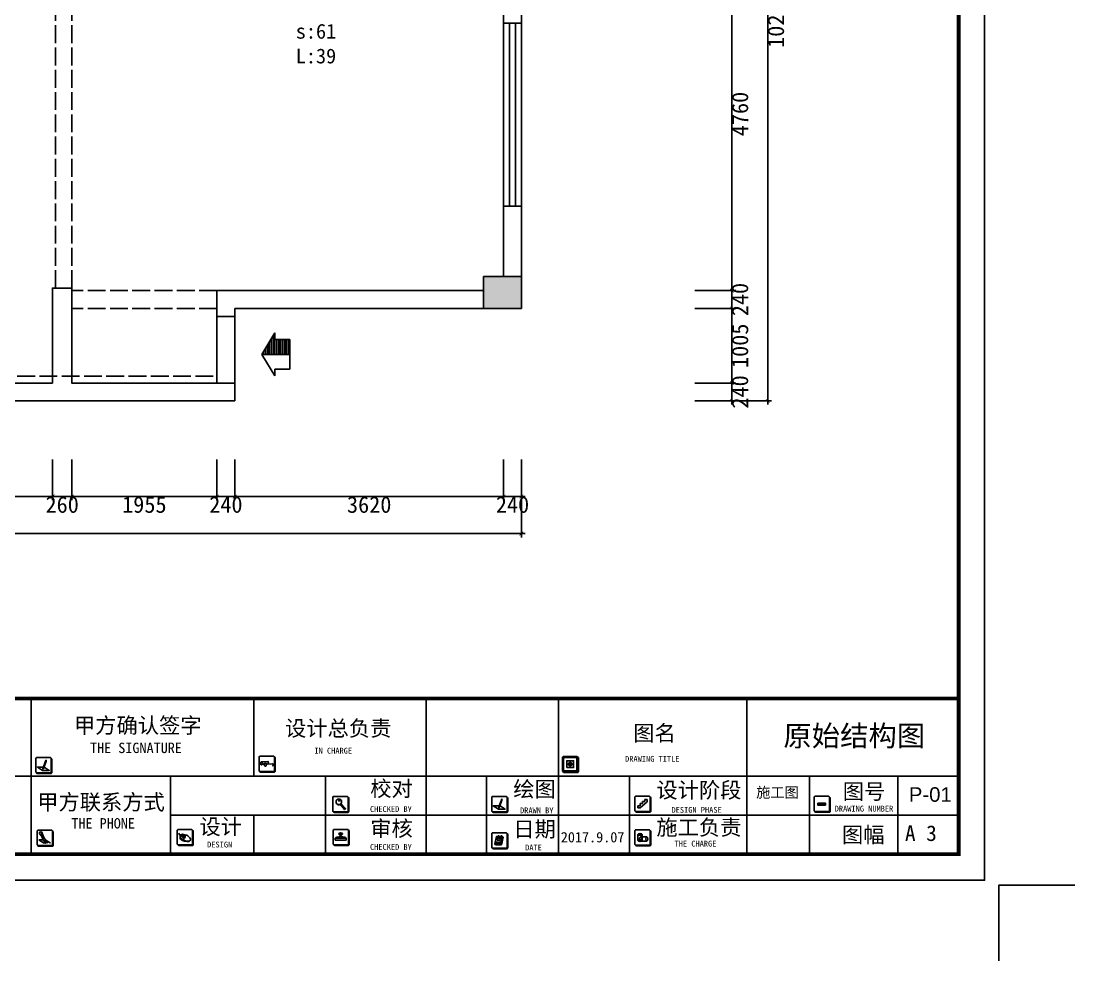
# Model space of a CAD drawing. Header units: millimetres. Extents: x 39175 to 443077, y -41362 to 75939.
# Drawn here: x 322071 to 336264, y 9799 to 22462 of the extents above; entities that cross this region are included whole.
import ezdxf
from ezdxf.enums import TextEntityAlignment as Align

# ---------------------------------------------------------------- set-up
doc = ezdxf.new("R2010")
doc.units = ezdxf.units.MM
doc.linetypes.add('ACAD_ISO02W100', pattern=[15, 12, -3])
doc.layers.add('0-01图框模板说明', color=2, linetype='Continuous')
doc.layers.add('0-02图框细线', color=136, linetype='Continuous')
doc.layers.add('Z not print', color=8, linetype='Continuous', plot=False)
doc.styles.add('ar', font='arial.ttf')
doc.styles.get("Standard").update_dxf_attribs({"font": ''})
doc.styles.get('Standard').set_extended_font_data('NSimSun')
doc.dimstyles.new('ISO-25', dxfattribs={"dimtxt": 220, "dimasz": 50, "dimexe": 50, "dimexo": 0.625, "dimtad": 2, "dimdec": 0, "dimtxsty": 'Standard', "dimblk": 'ARCHTICK', "dimcen": 2.5, "dimdle": 50, "dimclrd": 251, "dimclre": 251, "dimclrt": 51, "dimadec": 0, "dimazin": 0, "dimtfac": 1, "dimtdec": 0, "dimtix": 1, "dimtmove": 2, "dimatfit": 3, "dimfxl": 500, "dimfxlon": 1, "dimarcsym": 0})

# ---------------------------------------------------------------- blocks, each defined once
blk = doc.blocks.new('hgggg')
at = {"layer": '0-01图框模板说明'}
for points in [[(3462.78, 399.27, -0.414214), (3462.58, 399.08), (3460.02, 399.08, -0.071272), (3459.97, 399.08, 0.348143), (3460.16, 398.93), (3462.72, 398.93, 0.414214), (3462.92, 399.13), (3462.92, 401.69, 0.333108), (3462.77, 401.87, -0.057743), (3462.78, 401.83)], [(3505.73, 399.54, -0.414214), (3505.53, 399.34), (3502.97, 399.34, -0.071272), (3502.92, 399.35, 0.348143), (3503.11, 399.2), (3505.67, 399.2, 0.414214), (3505.86, 399.39), (3505.86, 401.95, 0.333108), (3505.72, 402.14, -0.057743), (3505.73, 402.09)], [(3564.11, 399.47, -0.414214), (3563.92, 399.28), (3561.36, 399.28, -0.071272), (3561.3, 399.28, 0.348143), (3561.5, 399.13), (3564.05, 399.13, 0.414214), (3564.25, 399.33), (3564.25, 401.89, 0.333108), (3564.11, 402.08, -0.057743), (3564.11, 402.03)], [(3519.89, 391.78, -0.414214), (3519.7, 391.59), (3517.14, 391.59, -0.071272), (3517.08, 391.59, 0.348143), (3517.27, 391.44), (3519.83, 391.44, 0.414214), (3520.03, 391.64), (3520.03, 394.2, 0.333108), (3519.89, 394.39, -0.057743), (3519.89, 394.34)], [(3550.49, 391.78, -0.414214), (3550.29, 391.59), (3547.73, 391.59, -0.071272), (3547.68, 391.59, 0.348143), (3547.87, 391.44), (3550.43, 391.44, 0.414214), (3550.62, 391.64), (3550.62, 394.2, 0.333108), (3550.48, 394.39, -0.057743), (3550.49, 394.34)], [(3578.01, 391.85, -0.414214), (3577.81, 391.65), (3575.26, 391.65, -0.071272), (3575.2, 391.66, 0.348143), (3575.39, 391.51), (3577.95, 391.51, 0.414214), (3578.15, 391.7), (3578.15, 394.26, 0.333108), (3578.01, 394.45, -0.057743), (3578.01, 394.4)], [(3612.51, 391.82, -0.414214), (3612.31, 391.62), (3609.76, 391.62, -0.071272), (3609.7, 391.63, 0.348143), (3609.89, 391.48), (3612.45, 391.48, 0.414214), (3612.65, 391.67), (3612.65, 394.23, 0.333108), (3612.51, 394.42, -0.057743), (3612.51, 394.38)], [(3610.26, 393.25), (3611.74, 393.25), (3611.74, 392.89), (3610.26, 392.89)], [(3463.02, 385.28, -0.414214), (3462.83, 385.09), (3460.27, 385.09, -0.071272), (3460.21, 385.1, 0.348143), (3460.4, 384.94), (3462.96, 384.94, 0.414214), (3463.16, 385.14), (3463.16, 387.7, 0.333108), (3463.02, 387.89, -0.057743), (3463.02, 387.84)], [(3489.99, 385.41, -0.414214), (3489.79, 385.21), (3487.23, 385.21, -0.071272), (3487.18, 385.22, 0.348143), (3487.37, 385.07), (3489.93, 385.07, 0.414214), (3490.12, 385.26), (3490.12, 387.82, 0.333108), (3489.98, 388.01, -0.057743), (3489.99, 387.97)], [(3519.99, 385.44, -0.414214), (3519.79, 385.25), (3517.23, 385.25, -0.071272), (3517.18, 385.26, 0.348143), (3517.37, 385.1), (3519.93, 385.1, 0.414214), (3520.13, 385.3), (3520.13, 387.86, 0.333108), (3519.98, 388.05, -0.057743), (3519.99, 388)], [(3550.49, 384.79, -0.414214), (3550.29, 384.59), (3547.73, 384.59, -0.071272), (3547.68, 384.6, 0.348143), (3547.87, 384.45), (3550.43, 384.45, 0.414214), (3550.62, 384.64), (3550.62, 387.2, 0.333108), (3550.48, 387.39, -0.057743), (3550.49, 387.35)], [(3578.01, 385.37, -0.414214), (3577.81, 385.18), (3575.26, 385.18, -0.071272), (3575.2, 385.18, 0.348143), (3575.39, 385.03), (3577.95, 385.03, 0.414214), (3578.15, 385.23), (3578.15, 387.79, 0.333108), (3578.01, 387.98, -0.057743), (3578.01, 387.93)]]:
    blk.add_hatch(color=8, dxfattribs=at).paths.add_polyline_path(points)
h = blk.add_hatch(color=8, dxfattribs=at)
h.paths.add_polyline_path([(3562.64, 400.99), (3562.38, 400.99), (3562.38, 400.75), (3562.64, 400.75)])
h.paths.add_polyline_path([(3562.64, 400.75), (3562.89, 400.75), (3562.89, 400.99), (3562.64, 400.99)])
h.paths.add_polyline_path([(3562.64, 400.75), (3562.64, 400.52), (3562.89, 400.52), (3562.89, 400.75)])
h.paths.add_polyline_path([(3562.64, 400.75), (3562.38, 400.75), (3562.38, 400.52), (3562.64, 400.52)])
at = {"layer": '0-01图框模板说明', "color": 8}
for p, q in [((3461.2, 399.82), (3461.18, 399.77)), ((3461.19, 399.82), (3461.18, 399.79)), ((3461.2, 399.79), (3461.18, 399.77)), ((3461.18, 399.79), (3461.18, 399.77)), ((3461.21, 399.82), (3461.2, 399.79)), ((3503.25, 401.2), (3504.44, 401.29)), ((3503.43, 401.19), (3504.46, 401.27)), ((3504.18, 400.74), (3505.37, 400.84)), ((3504.36, 400.73), (3505.39, 400.81)), ((3561.98, 400.75), (3563.29, 400.75)), ((3562.64, 401.41), (3562.64, 400.1)), ((3577.45, 393.49), (3576.13, 392.32)), ((3576.56, 393.56), (3576.56, 393.15)), ((3576.56, 393.56), (3577.01, 393.56)), ((3577.01, 393.95), (3577.45, 393.95)), ((3577.01, 393.95), (3577.01, 393.56)), ((3577.45, 393.95), (3577.45, 393.49)), ((3518.38, 393.02), (3519.23, 392.05)), ((3518.54, 393.16), (3519.38, 392.19)), ((3548.9, 392.34), (3548.88, 392.3)), ((3548.88, 392.3), (3548.89, 392.28)), ((3548.91, 392.33), (3548.89, 392.28)), ((3548.9, 392.3), (3548.89, 392.28)), ((3548.92, 392.33), (3548.9, 392.3)), ((3575.67, 392.73), (3575.67, 392.32)), ((3575.67, 392.73), (3576.12, 392.73)), ((3575.67, 392.32), (3576.13, 392.32)), ((3576.12, 393.15), (3576.56, 393.15)), ((3576.12, 393.15), (3576.12, 392.73)), ((3461.35, 385.57), (3460.39, 386.21)), ((3460.39, 386.21), (3461.18, 386.21)), ((3461.6, 386.21), (3461.68, 386.21)), ((3461.68, 386.21), (3462.65, 385.57)), ((3487.53, 386.56), (3487.53, 386.56)), ((3487.66, 386.95), (3488.14, 386.7)), ((3487.75, 386.44), (3488.36, 386.1)), ((3488.27, 386.93), (3487.79, 387.11)), ((3487.86, 386.92), (3487.86, 386.92)), ((3487.86, 386.92), (3488.21, 386.73)), ((3488.28, 386.86), (3487.91, 387.01)), ((3488.9, 387.07), (3488.28, 387.23)), ((3488.41, 386.7), (3488.52, 386.64)), ((3517.44, 386.49), (3517.74, 386.7)), ((3517.77, 386.7), (3518.07, 386.7)), ((3518.41, 386.87), (3518.41, 386.93)), ((3518.52, 386.87), (3518.52, 386.93)), ((3518.89, 386.7), (3519.22, 386.7)), ((3519.52, 386.49), (3519.25, 386.69)), ((3548.12, 385.4), (3548.29, 385.25)), ((3549.3, 385.36), (3548.17, 385.36)), ((3549.35, 385.32), (3548.21, 385.32)), ((3549.39, 385.29), (3548.26, 385.29)), ((3549.43, 385.25), (3548.29, 385.25)), ((3549.63, 386.78), (3549.3, 385.36)), ((3549.68, 386.74), (3549.35, 385.32)), ((3549.72, 386.71), (3549.39, 385.29)), ((3549.76, 386.67), (3549.43, 385.25)), ((3549.59, 386.82), (3549.76, 386.67)), ((3575.68, 387.24), (3575.68, 386.03)), ((3577.38, 386.76), (3576.17, 386.76)), ((3577.38, 385.95), (3576.17, 385.95)), ((3576.49, 387.24), (3576.49, 386.03))]:
    blk.add_line(p, q, dxfattribs=at)
at = {"layer": '0-01图框模板说明', "color": 2, "const_width": 0.724}
blk.add_lwpolyline([(3637.38, 670.41), (3637.38, 383.41), (3227.38, 383.41), (3227.38, 670.41)], close=True, dxfattribs=at)
blk.add_lwpolyline([(3637.38, 413.41), (3227.33, 413.41)], dxfattribs=at)
at = {"layer": '0-01图框模板说明', "color": 8}
for points in [[(3460.02, 399.08), (3462.58, 399.08, 0.414214), (3462.78, 399.27), (3462.78, 401.83, 0.414214), (3462.58, 402.03), (3460.02, 402.03, 0.414214), (3459.83, 401.83), (3459.83, 399.27, 0.414214)], [(3461.84, 401.41), (3461.73, 401.44), (3461.74, 401.46, -0.451962), (3461.8, 401.49), (3461.81, 401.48, -0.418435), (3461.84, 401.42)], [(3502.97, 399.34), (3505.53, 399.34, 0.414214), (3505.73, 399.54), (3505.73, 402.09, 0.414214), (3505.53, 402.29), (3502.97, 402.29, 0.414214), (3502.78, 402.09), (3502.78, 399.54, 0.414214)], [(3561.36, 399.28), (3563.92, 399.28, 0.414214), (3564.11, 399.47), (3564.11, 402.03, 0.414214), (3563.92, 402.23), (3561.36, 402.23, 0.414214), (3561.16, 402.03), (3561.16, 399.47, 0.414214)], [(3517.14, 391.59), (3519.7, 391.59, 0.414214), (3519.89, 391.78), (3519.89, 394.34, 0.414214), (3519.7, 394.54), (3517.14, 394.54, 0.414214), (3516.94, 394.34), (3516.94, 391.78, 0.414214)], [(3547.73, 391.59), (3550.29, 391.59, 0.414214), (3550.49, 391.78), (3550.49, 394.34, 0.414214), (3550.29, 394.54), (3547.73, 394.54, 0.414214), (3547.54, 394.34), (3547.54, 391.78, 0.414214)], [(3549.55, 393.92), (3549.44, 393.95), (3549.44, 393.97, -0.451962), (3549.51, 394), (3549.52, 393.99, -0.418435), (3549.55, 393.93)], [(3575.26, 391.65), (3577.81, 391.65, 0.414214), (3578.01, 391.85), (3578.01, 394.4, 0.414214), (3577.81, 394.6), (3575.26, 394.6, 0.414214), (3575.06, 394.4), (3575.06, 391.85, 0.414214)], [(3609.76, 391.62), (3612.31, 391.62, 0.414214), (3612.51, 391.82), (3612.51, 394.38, 0.414214), (3612.31, 394.57), (3609.76, 394.57, 0.414214), (3609.56, 394.38), (3609.56, 391.82, 0.414214)], [(3460.27, 385.09), (3462.83, 385.09, 0.414214), (3463.02, 385.28), (3463.02, 387.84, 0.414214), (3462.83, 388.04), (3460.27, 388.04, 0.414214), (3460.07, 387.84), (3460.07, 385.28, 0.414214)], [(3487.23, 385.21), (3489.79, 385.21, 0.414214), (3489.99, 385.41), (3489.99, 387.97, 0.414214), (3489.79, 388.16), (3487.23, 388.16, 0.414214), (3487.03, 387.97), (3487.03, 385.41, 0.414214)], [(3517.23, 385.25), (3519.79, 385.25, 0.414214), (3519.99, 385.44), (3519.99, 388, 0.414214), (3519.79, 388.2), (3517.23, 388.2, 0.414214), (3517.04, 388), (3517.04, 385.44, 0.414214)], [(3547.73, 384.59), (3550.29, 384.59, 0.414214), (3550.49, 384.79), (3550.49, 387.35, 0.414214), (3550.29, 387.54), (3547.73, 387.54, 0.414214), (3547.54, 387.35), (3547.54, 384.79, 0.414214)], [(3575.26, 385.18), (3577.81, 385.18, 0.414214), (3578.01, 385.37), (3578.01, 387.93, 0.414214), (3577.81, 388.13), (3575.26, 388.13, 0.414214), (3575.06, 387.93), (3575.06, 385.37, 0.414214)], [(3517.48, 386.5), (3519.48, 386.5, -0.414214), (3519.53, 386.45), (3519.53, 386.19, -0.414214), (3519.48, 386.13), (3517.48, 386.13, -0.414214), (3517.42, 386.19), (3517.42, 386.45, -0.414214)]]:
    blk.add_lwpolyline(points, format="xyb", close=True, dxfattribs=at)
for points in [[(3459.97, 399.08, 0.348143), (3460.16, 398.93), (3462.72, 398.93, 0.414214), (3462.92, 399.13), (3462.92, 401.69, 0.333108), (3462.77, 401.87)], [(3502.92, 399.35, 0.348143), (3503.11, 399.2), (3505.67, 399.2, 0.414214), (3505.86, 399.39), (3505.86, 401.95, 0.333108), (3505.72, 402.14)], [(3561.3, 399.28, 0.348143), (3561.5, 399.13), (3564.05, 399.13, 0.414214), (3564.25, 399.33), (3564.25, 401.89, 0.333108), (3564.11, 402.08)], [(3517.08, 391.59, 0.348143), (3517.27, 391.44), (3519.83, 391.44, 0.414214), (3520.03, 391.64), (3520.03, 394.2, 0.333108), (3519.89, 394.39)], [(3547.68, 391.59, 0.348143), (3547.87, 391.44), (3550.43, 391.44, 0.414214), (3550.62, 391.64), (3550.62, 394.2, 0.333108), (3550.48, 394.39)], [(3575.2, 391.66, 0.348143), (3575.39, 391.51), (3577.95, 391.51, 0.414214), (3578.15, 391.7), (3578.15, 394.26, 0.333108), (3578.01, 394.45)], [(3609.7, 391.63, 0.348143), (3609.89, 391.48), (3612.45, 391.48, 0.414214), (3612.65, 391.67), (3612.65, 394.23, 0.333108), (3612.51, 394.42)], [(3460.21, 385.1, 0.348143), (3460.4, 384.94), (3462.96, 384.94, 0.414214), (3463.16, 385.14), (3463.16, 387.7, 0.333108), (3463.02, 387.89)], [(3487.18, 385.22, 0.348143), (3487.37, 385.07), (3489.93, 385.07, 0.414214), (3490.12, 385.26), (3490.12, 387.82, 0.333108), (3489.98, 388.01)], [(3517.18, 385.26, 0.348143), (3517.37, 385.1), (3519.93, 385.1, 0.414214), (3520.13, 385.3), (3520.13, 387.86, 0.333108), (3519.98, 388.05)], [(3547.68, 384.6, 0.348143), (3547.87, 384.45), (3550.43, 384.45, 0.414214), (3550.62, 384.64), (3550.62, 387.2, 0.333108), (3550.48, 387.39)], [(3575.2, 385.18, 0.348143), (3575.39, 385.03), (3577.95, 385.03, 0.414214), (3578.15, 385.23), (3578.15, 387.79, 0.333108), (3578.01, 387.98)]]:
    blk.add_lwpolyline(points, format="xyb", dxfattribs=at)
for points in [[(3561.37, 399.48), (3563.91, 399.48), (3563.91, 402.02), (3561.37, 402.02)], [(3461.21, 399.82), (3461.19, 399.82), (3461.23, 400.06), (3461.34, 400.03)], [(3461.8, 401.3), (3461.7, 401.34), (3461.23, 400.06), (3461.34, 400.03)], [(3461.84, 401.4), (3461.73, 401.45), (3461.69, 401.35), (3461.81, 401.3)], [(3561.98, 400.1), (3563.29, 400.1), (3563.29, 401.41), (3561.98, 401.41)], [(3562.38, 400.99), (3562.89, 400.99), (3562.89, 400.52), (3562.38, 400.52)], [(3549.51, 393.82), (3549.4, 393.85), (3548.94, 392.57), (3549.04, 392.54)], [(3549.55, 393.91), (3549.44, 393.96), (3549.4, 393.86), (3549.51, 393.81)], [(3548.92, 392.33), (3548.9, 392.34), (3548.94, 392.57), (3549.04, 392.54)], [(3610.26, 393.25), (3611.74, 393.25), (3611.74, 392.89), (3610.26, 392.89)], [(3518.03, 386.68), (3518.93, 386.68), (3518.93, 386.57), (3518.03, 386.57)], [(3548.41, 385.73), (3548.52, 385.73), (3548.49, 385.65), (3548.38, 385.65)], [(3548.72, 386.48), (3549.18, 386.48), (3549.07, 386.11), (3548.6, 386.11)], [(3548.63, 385.73), (3548.74, 385.73), (3548.71, 385.65), (3548.6, 385.65)], [(3548.84, 385.73), (3548.95, 385.73), (3548.93, 385.65), (3548.81, 385.65)], [(3549.06, 385.73), (3549.17, 385.73), (3549.14, 385.65), (3549.03, 385.65)]]:
    blk.add_lwpolyline(points, close=True, dxfattribs=at)
for points in [[(3461.4, 400.19), (3461.44, 400.19), (3462.41, 399.56), (3461.11, 399.56), (3460.14, 400.19), (3461.28, 400.19)], [(3549.11, 392.7), (3549.15, 392.7), (3550.12, 392.07), (3548.82, 392.07), (3547.85, 392.7), (3548.98, 392.7)], [(3518.62, 386.76), (3518.8, 386.76), (3518.93, 386.68), (3518.03, 386.68), (3518.17, 386.76), (3518.31, 386.76)], [(3548.7, 386.82), (3549.59, 386.82), (3549.26, 385.4), (3548.12, 385.4), (3548.45, 386.82), (3548.65, 386.82)]]:
    blk.add_lwpolyline(points, dxfattribs=at)
for centre, radius in [((3518.13, 393.49), 0.533), ((3460.78, 387.49), 0.262), ((3460.95, 386.98), 0.0374), ((3461.02, 386.84), 0.0374), ((3461.04, 387.02), 0.0374), ((3461.09, 386.69), 0.0374), ((3461.11, 386.88), 0.0374), ((3461.13, 387.08), 0.0374), ((3461.16, 386.51), 0.0374), ((3461.18, 386.73), 0.0374), ((3461.2, 386.94), 0.0374), ((3461.39, 386.21), 0.212), ((3461.25, 386.56), 0.0374), ((3461.26, 386.79), 0.0374), ((3461.34, 386.61), 0.0374), ((3549.28, 386.66), 0.04)]:
    blk.add_circle(centre, radius, dxfattribs=at)
for centre, radius, start, end in [((3503.53, 400.83), 0.368, 105.757, 120.9015), ((3503.54, 400.47), 0.321, 39.9377, 115.0821), ((3503.66, 401.01), 0.239, 194.4811, 315.0527), ((3503.43, 401.18), 0.00492, 94.538, 105.757), ((3504.46, 400.38), 0.368, 105.757, 138.6812), ((3504.36, 400.73), 0.00492, 94.538, 105.757), ((3504.37, 401.1), 0.208, 298.7114, 70.1269), ((3504.37, 401.09), 0.198, 300.3285, 62.5398), ((3504.46, 401.26), 0.00492, 62.5398, 94.538), ((3504.47, 400.92), 0.00504, 133.8328, 294.2798), ((3505.3, 400.64), 0.208, 298.7114, 70.1269), ((3505.39, 400.81), 0.00492, 62.5398, 94.538), ((3505.3, 400.64), 0.198, 300.3285, 62.5398), ((3505.4, 400.46), 0.00504, 133.8328, 294.2798), ((3518.1, 393.5), 0.266, 22.4479, 114.9174), ((3518.04, 393.62), 0.125, 340.0341, 111.5177), ((3518.14, 393.44), 0.533, 323.7918, 16.5929), ((3518.14, 393.44), 0.533, 191.5054, 300.5031), ((3519.27, 392.15), 0.116, 246.2917, 21.6824), ((3459.09, 385.81), 2.13, 10.8653, 46.0134), ((3466.51, 389.2), 5.72, 196.3548, 210.1283), ((3488.27, 386.62), 0.686, 172.2315, 207.5085), ((3487.9, 386.71), 0.315, 158.1829, 240.9002), ((3488.94, 386.19), 1.48, 139.3249, 154.2833), ((3488.96, 388.03), 2.17, 233.0714, 279.6677), ((3488.13, 386.74), 0.518, 74.0812, 127.264), ((3487.88, 386.97), 0.0535, 54.1755, 246.924), ((3487.91, 386.98), 0.691, 277.384, 14.5417), ((3488.3, 386.97), 0.31, 239.1443, 279.6549), ((3488.23, 386.8), 0.0797, 255.5948, 46.2056), ((3488.13, 386.65), 0.31, 22.1455, 62.6561), ((3488.34, 386.74), 0.0787, 279.6549, 22.1455), ((3489.22, 387.84), 1.94, 243.4996, 273.0164), ((3487.87, 385.42), 1.94, 28.784, 58.3007), ((3489.18, 386.27), 0.4, 290.3762, 11.4241), ((3517.77, 386.65), 0.0574, 90, 119.8772), ((3518.46, 388.33), 1.14, 259.2449, 280.7551), ((3517.99, 386.87), 0.423, 7.6088, 51.9955), ((3518.23, 386.94), 0.197, 284.907, 336.821), ((3518.47, 387.04), 0.345, 237.0341, 302.9659), ((3518.94, 386.87), 0.423, 128.0045, 172.3912), ((3518.56, 386.87), 0.0402, 180, 209.5766), ((3518.71, 386.96), 0.21, 209.5766, 255.9056), ((3519.22, 386.65), 0.0574, 58.6434, 90), ((3548.67, 386.66), 0.04, 133.5405, 58.5094), ((3548.94, 386.72), 0.301, 120.0838, 193.4607), ((3548.67, 386.67), 0.0305, 218.3923, 328.4538), ((3548.94, 386.73), 0.249, 118.9884, 196.0214), ((3548.69, 386.65), 0.04, 72.6047, 87.6936), ((3548.83, 386.84), 0.146, 350.5454, 105.731), ((3548.81, 386.83), 0.115, 355.4404, 89.6822), ((3549.55, 386.72), 0.301, 127.1675, 193.4607), ((3549.3, 386.65), 0.04, 72.6047, 215.7707), ((3549.28, 386.67), 0.0305, 218.3923, 328.4538), ((3549.54, 386.73), 0.24, 120.88, 197.6449), ((3549.43, 386.88), 0.102, 75.6414, 126.1244), ((3549.42, 386.86), 0.0801, 333.2308, 96.566), ((3549.42, 386.86), 0.124, 340.7006, 72.9302)]:
    blk.add_arc(centre, radius, start, end, dxfattribs=at)
for centre, major_axis, ratio in [((3503.23, 400.89), (0, 0.305), 0.646017), ((3503.25, 400.88), (0, 0.305), 0.646017), ((3503.99, 400.67), (0, 0.305), 0.646017), ((3504, 400.66), (0, 0.305), 0.646017), ((3576.08, 387.24), (-0.401, 0), 0.454196), ((3576.08, 386.03), (-0.401, 0), 0.454196), ((3576.17, 386.35), (0, 0.401), 0.454196), ((3577.38, 386.35), (0, 0.401), 0.454196)]:
    blk.add_ellipse(centre, major_axis=major_axis, ratio=ratio, dxfattribs=at)
blk.add_ellipse((3518.46, 387.35), major_axis=(0.376, 0), ratio=0.460933, start_param=-0.967391, end_param=4.108984, dxfattribs=at)
for points in [[(3487.72, 387.06), (3487.51, 387.09), (3487.4, 387.2), (3487.35, 387.45)], [(3487.75, 387.1), (3487.5, 387.1), (3487.42, 387.28), (3487.37, 387.47)]]:
    blk.add_open_spline(points, degree=3, dxfattribs=at)
blk.add_spline([(3461.39, 385.99), (3461.81, 385.81), (3461.82, 385.95), (3461.63, 385.91), (3461.51, 385.57), (3462.03, 385.66), (3462.12, 385.57)], degree=3, dxfattribs=at)
at = {"layer": '0-02图框细线'}
for p, q in [((3458.92, 383.41), (3458.92, 413.41)), ((3501.79, 398.41), (3501.79, 413.41)), ((3534.96, 398.41), (3534.96, 413.41)), ((3560.37, 383.41), (3560.37, 413.41)), ((3596.6, 398.41), (3596.6, 413.41)), ((3323.65, 398.41), (3637.38, 398.41)), ((3485.71, 383.41), (3485.71, 398.41)), ((3515.58, 383.41), (3515.58, 398.41)), ((3534.96, 383.41), (3534.96, 398.41)), ((3546.55, 383.41), (3546.55, 398.41)), ((3574.07, 383.41), (3574.07, 398.41)), ((3596.6, 383.41), (3596.6, 398.41)), ((3608.67, 383.41), (3608.67, 398.41)), ((3625.66, 398.41), (3625.66, 383.41)), ((3637.38, 390.91), (3485.71, 390.91)), ((3501.79, 383.41), (3501.79, 390.91))]:
    blk.add_line(p, q, dxfattribs=at)
blk.add_lwpolyline([(3642.38, 675.41), (3642.38, 378.41), (3222.38, 378.41), (3222.38, 675.41)], close=True, dxfattribs=at)
at = {"layer": 'Z not print', "color": 5}
blk.add_lwpolyline([(3645.14, 362.88), (3645.14, 377.48), (3659.75, 377.48)], dxfattribs=at)
at = {"layer": '0-02图框细线'}
for s, insert, char_height, attachment_point in [('{\\fSimSun|b0|i0|c134|p2;甲方确认签字}', (3467.17, 408.05), 3, 4), ('{\\fSimSun|b0|i0|c134|p2;设计总负责}', (3507.77, 407.48), 3, 4), ('{\\fSimSun|b0|i0|c134|p2;图名}', (3574.77, 406.57), 3, 4), ('{\\fSimSun|b0|i0|c134|p2;THE SIGNATURE}', (3470.25, 403.87), 2, 4), ('{\\fSimSun|b0|i0|c134|p2;IN CHARGE}', (3513.43, 403.33), 1.1268, 4), ('{\\fSimSun|b0|i0|c134|p2;DRAWING TITLE}', (3573.2, 401.77), 1.1268, 4), ('{\\fSimSun|b0|i0|c134|p2;校对}', (3524.17, 395.88), 3, 4), ('{\\fSimSun|b0|i0|c134|p2;绘图}', (3551.69, 395.79), 3, 4), ('{\\fSimSun|b0|i0|c134|p2;设计阶段}', (3579.22, 395.59), 3, 4), ('{\\fSimSun|b0|i0|c134|p2;甲方联系方式}', (3460.09, 393.27), 3, 4), ('{\\fSimHei|b0|i0|c134|p2;施工图}', (3602.52, 395.2), 2, 5), ('{\\fSimSun|b0|i0|c134|p2;图号}', (3615.08, 395.34), 3, 4), ('{\\fSimSun|b0|i0|c134|p2;CHECKED BY}', (3524.12, 392.09), 1.1268, 4), ('{\\fSimSun|b0|i0|c134|p2;DRAWN BY}', (3552.99, 391.85), 1.1268, 4), ('{\\fSimSun|b0|i0|c134|p2;DESIGN PHASE}', (3582.13, 391.94), 1.1268, 4), ('{\\fSimSun|b0|i0|c134|p2;DRAWING NUMBER}', (3613.53, 392.18), 1.1268, 4), ('{\\fSimSun|b0|i0|c134|p2;THE PHONE}', (3466.66, 389.35), 2, 4), ('{\\fSimSun|b0|i0|c134|p2;设计}', (3491.31, 388.55), 3, 4), ('{\\fSimSun|b0|i0|c134|p2;审核}', (3524.17, 388.21), 3, 4), ('{\\fSimSun|b0|i0|c134|p2;日期}', (3551.69, 388.07), 3, 4), ('{\\fSimSun|b0|i0|c134|p2;施工负责}', (3579.22, 388.42), 3, 4), ('{\\fSimHei|b0|i0|c134|p49;2017.9.07}', (3560.83, 386.68), 2, 4), ('{\\fSimSun|b0|i0|c134|p2;图幅}', (3614.92, 387), 3, 4), ('{\\fSimSun|b0|i0|c134|p2;A 3}', (3627.05, 387.44), 3, 4), ('{\\fSimSun|b0|i0|c134|p2;DESIGN}', (3492.78, 385.27), 1.1268, 4), ('{\\fSimSun|b0|i0|c134|p2;CHECKED BY}', (3524.12, 384.81), 1.1268, 4), ('{\\fSimSun|b0|i0|c134|p2;DATE}', (3553.97, 384.71), 1.1268, 4), ('{\\fSimSun|b0|i0|c134|p2;THE CHARGE}', (3582.72, 385.45), 1.1268, 4)]:
    blk.add_mtext(s, dxfattribs=dict(at, insert=insert, char_height=char_height, attachment_point=attachment_point))
blk = doc.blocks.new('_ArchTick')
at = {"color": 0, "linetype": 'ByBlock', "const_width": 0.15}
blk.add_lwpolyline([(-0.5, -0.5), (0.5, 0.5)], dxfattribs=at)
blk = doc.blocks.new('*D328')
at = {"color": 251, "lineweight": -2, "transparency": 16777216}
for p, q in [((317744, 16556), (317744, 16006)), ((322494, 16556), (322494, 16006)), ((317694, 16056), (322544, 16056))]:
    blk.add_line(p, q, dxfattribs=at)
at = {"layer": 'Defpoints', "color": 0, "transparency": 16777216}
for p in [(317744, 17585), (322494, 17585), (322494, 16056)]:
    blk.add_point(p, dxfattribs=at)
at = {"color": 251, "lineweight": -2, "transparency": 16777216, "xscale": 50, "yscale": 50, "zscale": 50, "rotation": 180}
blk.add_blockref('_ArchTick', (317744, 16056), dxfattribs=at)
at = {"color": 251, "lineweight": -2, "transparency": 16777216, "xscale": 50, "yscale": 50, "zscale": 50}
blk.add_blockref('_ArchTick', (322494, 16056), dxfattribs=at)
at = {"color": 51, "transparency": 16777216, "insert": (320119, 15945), "char_height": 220, "attachment_point": 5}
blk.add_mtext('4750', dxfattribs=at)
blk = doc.blocks.new('*D338')
at = {"color": 251, "lineweight": -2, "transparency": 16777216}
for p, q in [((322494, 16556), (322494, 16006)), ((322754, 16556), (322754, 16006)), ((322494, 16056), (322444, 16056)), ((322494, 16056), (322754, 16056)), ((322754, 16056), (322804, 16056))]:
    blk.add_line(p, q, dxfattribs=at)
at = {"layer": 'Defpoints', "color": 0, "transparency": 16777216}
for p in [(322494, 17585), (322754, 17585), (322754, 16056)]:
    blk.add_point(p, dxfattribs=at)
at = {"color": 251, "lineweight": -2, "transparency": 16777216, "xscale": 50, "yscale": 50, "zscale": 50}
blk.add_blockref('_ArchTick', (322494, 16056), dxfattribs=at)
at = {"color": 251, "lineweight": -2, "transparency": 16777216, "xscale": 50, "yscale": 50, "zscale": 50, "rotation": 180}
blk.add_blockref('_ArchTick', (322754, 16056), dxfattribs=at)
at = {"color": 51, "transparency": 16777216, "insert": (322624, 15945), "char_height": 220, "attachment_point": 5}
blk.add_mtext('260', dxfattribs=at)
blk = doc.blocks.new('*D329')
at = {"color": 251, "lineweight": -2, "transparency": 16777216}
for p, q in [((322754, 16556), (322754, 16006)), ((324709, 16556), (324709, 16006)), ((322704, 16056), (324759, 16056))]:
    blk.add_line(p, q, dxfattribs=at)
at = {"layer": 'Defpoints', "color": 0, "transparency": 16777216}
for p in [(322754, 17585), (324709, 17585), (324709, 16056)]:
    blk.add_point(p, dxfattribs=at)
at = {"color": 251, "lineweight": -2, "transparency": 16777216, "xscale": 50, "yscale": 50, "zscale": 50, "rotation": 180}
blk.add_blockref('_ArchTick', (322754, 16056), dxfattribs=at)
at = {"color": 251, "lineweight": -2, "transparency": 16777216, "xscale": 50, "yscale": 50, "zscale": 50}
blk.add_blockref('_ArchTick', (324709, 16056), dxfattribs=at)
at = {"color": 51, "transparency": 16777216, "insert": (323731, 15945), "char_height": 220, "attachment_point": 5}
blk.add_mtext('1955', dxfattribs=at)
blk = doc.blocks.new('*D330')
at = {"color": 251, "lineweight": -2, "transparency": 16777216}
for p, q in [((324709, 16556), (324709, 16006)), ((324949, 16556), (324949, 16006)), ((324709, 16056), (324659, 16056)), ((324709, 16056), (324949, 16056)), ((324949, 16056), (324999, 16056))]:
    blk.add_line(p, q, dxfattribs=at)
at = {"layer": 'Defpoints', "color": 0, "transparency": 16777216}
for p in [(324709, 17585), (324949, 17585), (324949, 16056)]:
    blk.add_point(p, dxfattribs=at)
at = {"color": 251, "lineweight": -2, "transparency": 16777216, "xscale": 50, "yscale": 50, "zscale": 50}
blk.add_blockref('_ArchTick', (324709, 16056), dxfattribs=at)
at = {"color": 251, "lineweight": -2, "transparency": 16777216, "xscale": 50, "yscale": 50, "zscale": 50, "rotation": 180}
blk.add_blockref('_ArchTick', (324949, 16056), dxfattribs=at)
at = {"color": 51, "transparency": 16777216, "insert": (324829, 15945), "char_height": 220, "attachment_point": 5}
blk.add_mtext('240', dxfattribs=at)
blk = doc.blocks.new('*D331')
at = {"color": 251, "lineweight": -2, "transparency": 16777216}
for p, q in [((324949, 16556), (324949, 16006)), ((328569, 16556), (328569, 16006)), ((324899, 16056), (328619, 16056))]:
    blk.add_line(p, q, dxfattribs=at)
at = {"layer": 'Defpoints', "color": 0, "transparency": 16777216}
for p in [(328569, 19020), (324949, 17585), (328569, 16056)]:
    blk.add_point(p, dxfattribs=at)
at = {"color": 251, "lineweight": -2, "transparency": 16777216, "xscale": 50, "yscale": 50, "zscale": 50, "rotation": 180}
blk.add_blockref('_ArchTick', (324949, 16056), dxfattribs=at)
at = {"color": 251, "lineweight": -2, "transparency": 16777216, "xscale": 50, "yscale": 50, "zscale": 50}
blk.add_blockref('_ArchTick', (328569, 16056), dxfattribs=at)
at = {"color": 51, "transparency": 16777216, "insert": (326759, 15945), "char_height": 220, "attachment_point": 5}
blk.add_mtext('3620', dxfattribs=at)
blk = doc.blocks.new('*D332')
at = {"color": 251, "lineweight": -2, "transparency": 16777216}
for p, q in [((328569, 16556), (328569, 16006)), ((328809, 16556), (328809, 16006)), ((328569, 16056), (328519, 16056)), ((328569, 16056), (328809, 16056)), ((328809, 16056), (328859, 16056))]:
    blk.add_line(p, q, dxfattribs=at)
at = {"layer": 'Defpoints', "color": 0, "transparency": 16777216}
for p in [(328569, 19020), (328809, 18590), (328809, 16056)]:
    blk.add_point(p, dxfattribs=at)
at = {"color": 251, "lineweight": -2, "transparency": 16777216, "xscale": 50, "yscale": 50, "zscale": 50}
blk.add_blockref('_ArchTick', (328569, 16056), dxfattribs=at)
at = {"color": 251, "lineweight": -2, "transparency": 16777216, "xscale": 50, "yscale": 50, "zscale": 50, "rotation": 180}
blk.add_blockref('_ArchTick', (328809, 16056), dxfattribs=at)
at = {"color": 51, "transparency": 16777216, "insert": (328689, 15945), "char_height": 220, "attachment_point": 5}
blk.add_mtext('240', dxfattribs=at)
blk = doc.blocks.new('*D339')
at = {"color": 251, "lineweight": -2, "transparency": 16777216}
for p, q in [((331645, 17585), (331645, 17635)), ((331145, 17585), (331695, 17585)), ((331645, 17345), (331645, 17585)), ((331145, 17345), (331695, 17345)), ((331645, 17345), (331645, 17295))]:
    blk.add_line(p, q, dxfattribs=at)
at = {"layer": 'Defpoints', "color": 0, "transparency": 16777216}
for p in [(324709, 17585), (331645, 17585), (324949, 17345)]:
    blk.add_point(p, dxfattribs=at)
at = {"color": 251, "lineweight": -2, "transparency": 16777216, "xscale": 50, "yscale": 50, "zscale": 50}
for p, rotation in [((331645, 17585), 270), ((331645, 17345), 90)]:
    blk.add_blockref('_ArchTick', p, dxfattribs=dict(at, rotation=rotation))
at = {"color": 51, "transparency": 16777216, "insert": (331755, 17465), "char_height": 220, "attachment_point": 5, "rotation": 90}
blk.add_mtext('240', dxfattribs=at)
blk = doc.blocks.new('*D340')
at = {"color": 251, "lineweight": -2, "transparency": 16777216}
for p, q in [((331645, 17535), (331645, 18640)), ((331145, 18590), (331695, 18590)), ((331145, 17585), (331695, 17585))]:
    blk.add_line(p, q, dxfattribs=at)
at = {"layer": 'Defpoints', "color": 0, "transparency": 16777216}
for p in [(328809, 18590), (331645, 18590), (324709, 17585)]:
    blk.add_point(p, dxfattribs=at)
at = {"color": 251, "lineweight": -2, "transparency": 16777216, "xscale": 50, "yscale": 50, "zscale": 50}
for p, rotation in [((331645, 18590), 90), ((331645, 17585), 270)]:
    blk.add_blockref('_ArchTick', p, dxfattribs=dict(at, rotation=rotation))
at = {"color": 51, "transparency": 16777216, "insert": (331755, 18087), "char_height": 220, "attachment_point": 5, "rotation": 90}
blk.add_mtext('1005', dxfattribs=at)
blk = doc.blocks.new('*D341')
at = {"color": 251, "lineweight": -2, "transparency": 16777216}
for p, q in [((331645, 18830), (331645, 18880)), ((331145, 18830), (331695, 18830)), ((331645, 18590), (331645, 18830)), ((331145, 18590), (331695, 18590)), ((331645, 18590), (331645, 18540))]:
    blk.add_line(p, q, dxfattribs=at)
at = {"layer": 'Defpoints', "color": 0, "transparency": 16777216}
for p in [(328299, 18830), (331645, 18830), (328809, 18590)]:
    blk.add_point(p, dxfattribs=at)
at = {"color": 251, "lineweight": -2, "transparency": 16777216, "xscale": 50, "yscale": 50, "zscale": 50}
for p, rotation in [((331645, 18830), 270), ((331645, 18590), 90)]:
    blk.add_blockref('_ArchTick', p, dxfattribs=dict(at, rotation=rotation))
at = {"color": 51, "transparency": 16777216, "insert": (331755, 18710), "char_height": 220, "attachment_point": 5, "rotation": 90}
blk.add_mtext('240', dxfattribs=at)
blk = doc.blocks.new('*D342')
at = {"color": 251, "lineweight": -2, "transparency": 16777216}
for p, q in [((331145, 23590), (331695, 23590)), ((331645, 18780), (331645, 23640)), ((331145, 18830), (331695, 18830))]:
    blk.add_line(p, q, dxfattribs=at)
at = {"layer": 'Defpoints', "color": 0, "transparency": 16777216}
for p in [(328569, 23590), (331645, 23590), (328299, 18830)]:
    blk.add_point(p, dxfattribs=at)
at = {"color": 251, "lineweight": -2, "transparency": 16777216, "xscale": 50, "yscale": 50, "zscale": 50}
for p, rotation in [((331645, 23590), 90), ((331645, 18830), 270)]:
    blk.add_blockref('_ArchTick', p, dxfattribs=dict(at, rotation=rotation))
at = {"color": 51, "transparency": 16777216, "insert": (331755, 21210), "char_height": 220, "attachment_point": 5, "rotation": 90}
blk.add_mtext('4760', dxfattribs=at)
blk = doc.blocks.new('*D333')
at = {"color": 251, "lineweight": -2, "transparency": 16777216}
for p, q in [((311429, 16056), (311429, 15506)), ((328809, 16056), (328809, 15506)), ((311379, 15556), (328859, 15556))]:
    blk.add_line(p, q, dxfattribs=at)
at = {"layer": 'Defpoints', "color": 0, "transparency": 16777216}
for p in [(328809, 18590), (311429, 17345), (328809, 15556)]:
    blk.add_point(p, dxfattribs=at)
at = {"color": 251, "lineweight": -2, "transparency": 16777216, "xscale": 50, "yscale": 50, "zscale": 50, "rotation": 180}
blk.add_blockref('_ArchTick', (311429, 15556), dxfattribs=at)
at = {"color": 251, "lineweight": -2, "transparency": 16777216, "xscale": 50, "yscale": 50, "zscale": 50}
blk.add_blockref('_ArchTick', (328809, 15556), dxfattribs=at)
at = {"color": 51, "transparency": 16777216, "insert": (320119, 15445), "char_height": 220, "attachment_point": 5}
blk.add_mtext('17380', dxfattribs=at)
blk = doc.blocks.new('*D364')
at = {"color": 251, "lineweight": -2, "transparency": 16777216}
for p, q in [((331627, 27605), (332177, 27605)), ((332127, 17295), (332127, 27655)), ((331627, 17345), (332177, 17345))]:
    blk.add_line(p, q, dxfattribs=at)
at = {"layer": 'Defpoints', "color": 0, "transparency": 16777216}
for p in [(324949, 27605), (332127, 27605), (324949, 17345)]:
    blk.add_point(p, dxfattribs=at)
at = {"color": 251, "lineweight": -2, "transparency": 16777216, "xscale": 50, "yscale": 50, "zscale": 50}
for p, rotation in [((332127, 27605), 90), ((332127, 17345), 270)]:
    blk.add_blockref('_ArchTick', p, dxfattribs=dict(at, rotation=rotation))
at = {"color": 51, "transparency": 16777216, "insert": (332238, 22475), "char_height": 220, "attachment_point": 5, "rotation": 90}
blk.add_mtext('10260', dxfattribs=at)

msp = doc.modelspace()

# ---------------------------------------------------------------- hatches: boundary and pattern name
h = msp.add_hatch(color=8)
h.dxf.hatch_style = 1
h.paths.add_polyline_path([(328808.8, 19019.7), (328298.8, 19019.7), (328298.8, 18589.7), (328808.8, 18589.7)])
h = msp.add_hatch()
h.set_pattern_fill('ANSI31', color=251, scale=8, angle=45, style=0)
h.set_pattern_definition([(90, (325311.793, 17969.933), (-25.4, 5e-15), [])])
h.paths.add_polyline_path([(325690.1, 18169.9), (325490.1, 18169.9), (325490.1, 18259.9), (325311.8, 17969.9), (325690.1, 17969.9)])

# ---------------------------------------------------------------- linework, layer by layer
at = {"color": 1, "linetype": 'ACAD_ISO02W100', "ltscale": 20}
for p, q in [((322533.8, 18864.7), (322533.8, 27244.7)), ((322753.8, 18864.7), (322753.8, 23589.7)), ((324708.8, 18829.7), (322753.8, 18829.7)), ((324708.8, 18589.7), (322753.8, 18589.7)), ((313618.8, 17679.7), (324708.8, 17679.7))]:
    msp.add_line(p, q, dxfattribs=at)
for p, q in [((328568.8, 22434.7), (328568.8, 23589.7)), ((328808.8, 22434.7), (328808.8, 23589.7)), ((328568.8, 22434.7), (328808.8, 22434.7)), ((328568.8, 19019.7), (328568.8, 19969.7)), ((328568.8, 19969.7), (328808.8, 19969.7)), ((328808.8, 18589.7), (328808.8, 19969.7)), ((328298.8, 18589.7), (328298.8, 19019.7)), ((328298.8, 19019.7), (328808.8, 19019.7)), ((322493.8, 17584.7), (322493.8, 18864.7)), ((322493.8, 18864.7), (322753.8, 18864.7)), ((322753.8, 17584.7), (322753.8, 18864.7)), ((324708.8, 18479.7), (324708.8, 18829.7)), ((324708.8, 18829.7), (328298.8, 18829.7)), ((324948.8, 18479.7), (324708.8, 18479.7)), ((324948.8, 18589.7), (328808.8, 18589.7)), ((324948.8, 18479.7), (324948.8, 18589.7)), ((325490.1, 18259.9), (325490.1, 18169.9)), ((317743.8, 17584.7), (322493.8, 17584.7)), ((324708.8, 17584.7), (322753.8, 17584.7)), ((324708.8, 17584.7), (324948.8, 17584.7)), ((324948.8, 17344.7), (324948.8, 17584.7)), ((324948.8, 17344.7), (311428.8, 17344.7))]:
    msp.add_line(p, q)
at = {"color": 251}
for p, q in [((328568.8, 19969.7), (328568.8, 22434.7)), ((328808.8, 19969.7), (328808.8, 22434.7)), ((324708.8, 17584.7), (324708.8, 18479.7)), ((324948.8, 17584.7), (324948.8, 18479.7))]:
    msp.add_line(p, q, dxfattribs=at)
at = {"color": 51}
for p, q in [((328648.8, 19969.7), (328648.8, 22434.7)), ((328728.8, 19969.7), (328728.8, 22434.7))]:
    msp.add_line(p, q, dxfattribs=at)
at = {"color": 1}
for p, q in [((325311.8, 17969.9), (325490.1, 18259.9)), ((325490.1, 18169.9), (325690.1, 18169.9)), ((325690.1, 17769.9), (325690.1, 18169.9)), ((325311.8, 17969.9), (325490.1, 17680)), ((325311.8, 17969.9), (325690.1, 17969.9)), ((325490.1, 17769.9), (325490.1, 17680)), ((325490.1, 17769.9), (325690.1, 17769.9))]:
    msp.add_line(p, q, dxfattribs=at)
at = {"color": 3}
msp.add_lwpolyline([(324708.8, 17584.7), (324708.8, 18829.7), (328298.8, 18829.7), (328298.8, 19019.7), (328568.8, 19019.7), (328568.8, 23589.7), (317743.8, 23589.7), (317743.8, 19874.7), (316013.8, 19874.7), (316013.8, 18914.7), (317743.8, 18914.7), (317743.8, 17584.7), (322493.8, 17584.7), (322493.8, 18864.7), (322753.8, 18864.7), (322753.8, 17584.7), (324708.8, 17584.7)], dxfattribs=at)

# ---------------------------------------------------------------- block references
at = {"layer": '0-02图框细线', "xscale": 70, "yscale": 70, "zscale": 70}
msp.add_blockref('hgggg', (80081.4, -15602.6), dxfattribs=at)

# ---------------------------------------------------------------- texts
at = {"color": 3, "insert": (325770.5, 22425), "char_height": 200, "attachment_point": 1}
msp.add_mtext_dynamic_manual_height_columns('s:61\\PL:39', width=2618.045, gutter_width=12.5, heights=[0], dxfattribs=at)
at = {"color": 2, "style": 'ar', "flags": 8}
for tag, height, p in [('原始结构图', 280, (333292.1, 12837.2)), ('P-01', 196, (334316, 12041.4))]:
    msp.add_attdef(tag, text='原始结构图', height=height, dxfattribs=at).set_placement(p, align=Align.MIDDLE)

# ---------------------------------------------------------------- dimensions: what is measured, and where the dimension line sits
for base, p1, p2, angle, picture, middle in [((332127.4, 27604.7), (324948.8, 17344.7), (324948.8, 27604.7), 90, '*D364', (332238.1, 22474.7)), ((331644.8, 23589.7), (328298.8, 18829.7), (328568.8, 23589.7), 270, '*D342', (331755.4, 21209.7)), ((331644.8, 18829.7), (328808.8, 18589.7), (328298.8, 18829.7), 270, '*D341', (331755.4, 18709.7)), ((331644.8, 18589.7), (324708.8, 17584.7), (328808.8, 18589.7), 270, '*D340', (331755.4, 18087.2)), ((331644.8, 17584.7), (324948.8, 17344.7), (324708.8, 17584.7), 270, '*D339', (331755.4, 17464.7))]:
    dim = msp.add_linear_dim(base=base, p1=p1, p2=p2, angle=angle, dimstyle='ISO-25')
    dim.commit()
    dim.dimension.update_dxf_attribs({"geometry": picture, "text_midpoint": middle})
for base, p1, p2, picture, middle in [((328568.8, 16055.9), (324948.8, 17584.7), (328568.8, 19019.7), '*D331', (326758.8, 15945.2)), ((328808.8, 16055.9), (328568.8, 19019.7), (328808.8, 18589.7), '*D332', (328688.8, 15945.2)), ((328808.8, 15555.9), (311428.8, 17344.7), (328808.8, 18589.7), '*D333', (320118.8, 15445.2)), ((322493.8, 16055.9), (317743.8, 17584.7), (322493.8, 17584.7), '*D328', (320118.8, 15945.2)), ((322753.8, 16055.9), (322493.8, 17584.7), (322753.8, 17584.7), '*D338', (322623.8, 15945.2)), ((324708.8, 16055.9), (322753.8, 17584.7), (324708.8, 17584.7), '*D329', (323731.3, 15945.2)), ((324948.8, 16055.9), (324708.8, 17584.7), (324948.8, 17584.7), '*D330', (324828.8, 15945.2))]:
    dim = msp.add_linear_dim(base=base, p1=p1, p2=p2, dimstyle='ISO-25')
    dim.commit()
    dim.dimension.update_dxf_attribs({"geometry": picture, "text_midpoint": middle})

doc.saveas('drawing.dxf')
